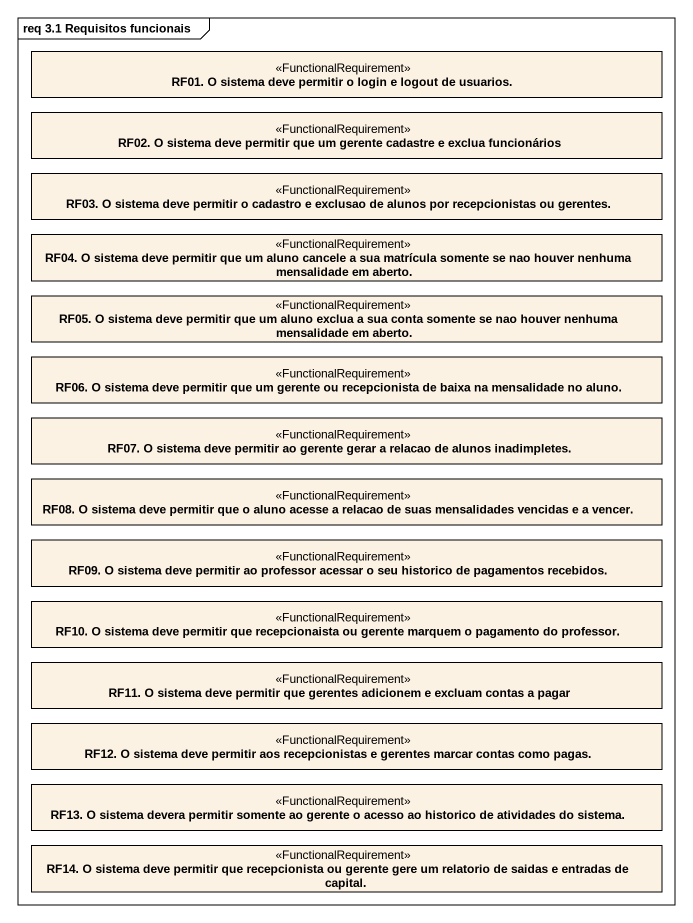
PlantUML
@startuml
mainframe req 3.1 Requisitos funcionais
hide circle
hide empty members
class "RF01. O sistema deve permitir o login e logout de usuarios." as RF01_O_sistema_deve <<FunctionalRequirement>>
class "RF02. O sistema deve permitir que um gerente cadastre e exclua funcionários" as RF02_O_sistema_deve <<FunctionalRequirement>>
class "RF03. O sistema deve permitir o cadastro e exclusao de alunos por recepcionistas ou gerentes." as RF03_O_sistema_deve <<FunctionalRequirement>>
class "RF04. O sistema deve permitir que um aluno cancele a sua matrícula somente se nao houver nenhuma mensalidade em aberto." as RF04_O_sistema_deve <<FunctionalRequirement>>
class "RF05. O sistema deve permitir que um aluno exclua a sua conta somente se nao houver nenhuma mensalidade em aberto." as RF05_O_sistema_deve <<FunctionalRequirement>>
class "RF06. O sistema deve permitir que um gerente ou recepcionista de baixa na mensalidade no aluno." as RF06_O_sistema_deve <<FunctionalRequirement>>
class "RF07. O sistema deve permitir ao gerente gerar a relacao de alunos inadimpletes." as RF07_O_sistema_deve <<FunctionalRequirement>>
class "RF08. O sistema deve permitir que o aluno acesse a relacao de suas mensalidades vencidas e a vencer." as RF08_O_sistema_deve <<FunctionalRequirement>>
class "RF09. O sistema deve permitir ao professor acessar o seu historico de pagamentos recebidos." as RF09_O_sistema_deve <<FunctionalRequirement>>
class "RF10. O sistema deve permitir que recepcionaista ou gerente marquem o pagamento do professor." as RF10_O_sistema_deve <<FunctionalRequirement>>
class "RF11. O sistema deve permitir que gerentes adicionem e excluam contas a pagar" as RF11_O_sistema_deve <<FunctionalRequirement>>
class "RF12. O sistema deve permitir aos recepcionistas e gerentes marcar contas como pagas." as RF12_O_sistema_deve <<FunctionalRequirement>>
class "RF13. O sistema devera permitir somente ao gerente o acesso ao historico de atividades do sistema." as RF13_O_sistema_devera <<FunctionalRequirement>>
class "RF14. O sistema deve permitir que recepcionista ou gerente gere um relatorio de saidas e entradas de capital." as RF14_O_sistema_deve <<FunctionalRequirement>>
@enduml
